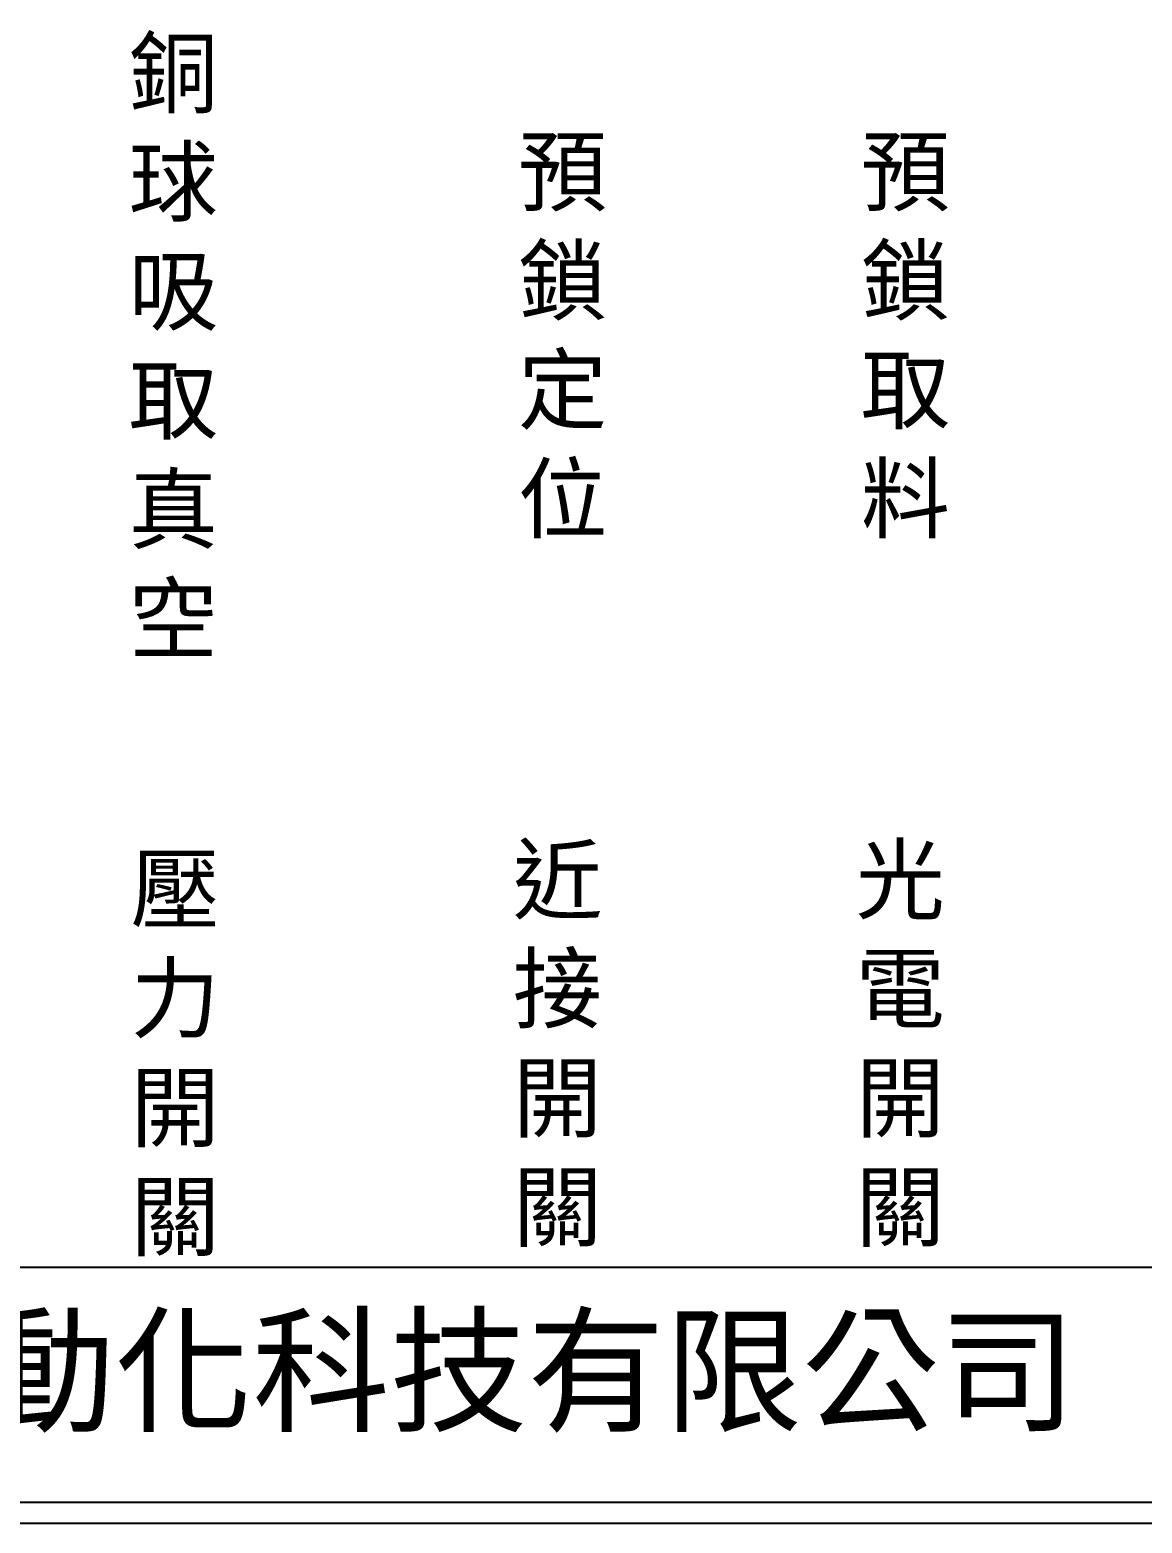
# Model space of a CAD drawing. Extents: x 325 to 612, y 3 to 207.
# Drawn here: x 391.6 to 457.8, y 3 to 92 of the extents above; entities that cross this region are included whole.
import ezdxf

# ---------------------------------------------------------------- set-up
doc = ezdxf.new("R2010")
doc.units = 0
doc.layers.add('圖框層', color=7, linetype='CONTINUOUS')
doc.layers.add('標尺寸層', color=3, linetype='CONTINUOUS')
doc.styles.add('CNS', font='romanc.shx', dxfattribs={"bigfont": 'chineset.shx'})
doc.styles.add('STSL', font='KAIU.TTF')

msp = doc.modelspace()

# ---------------------------------------------------------------- linework, layer by layer
at = {"layer": '圖框層', "color": 7}
for p, q in [((326.569, 18.25), (611.07, 18.25)), ((326.569, 4.25), (611.07, 4.25)), ((325.319, 3), (612.319, 3))]:
    msp.add_line(p, q, dxfattribs=at)

# ---------------------------------------------------------------- texts
at = {"layer": '圖框層', "color": 4, "style": 'STSL'}
msp.add_text('泓陞自動化科技有限公司', height=6, dxfattribs=at).set_placement((363.923, 9.076))
at = {"layer": '標尺寸層', "color": 7, "char_height": 3.9, "width": 4.96081, "attachment_point": 5, "style": 'CNS'}
for s, insert in [('{\\fDFKai-SB|b0|i0|c136|p65;銅球吸取真空}', (400.125, 73.017)), ('{\\fDFKai-SB|b0|i0|c136|p65;預鎖定位}', (423.318, 73.584)), ('{\\fDFKai-SB|b0|i0|c136|p65;\\H1x;預鎖取料}', (443.741, 73.584)), ('{\\fDFKai-SB|b0|i0|c136|p65;近接開關}', (423.013, 31.379)), ('{\\fDFKai-SB|b0|i0|c136|p65;光電開關}', (443.436, 31.379)), ('{\\fDFKai-SB|b0|i0|c136|p65;壓力開關}', (400.24, 30.812))]:
    msp.add_mtext(s, dxfattribs=dict(at, insert=insert))

doc.saveas('drawing.dxf')
